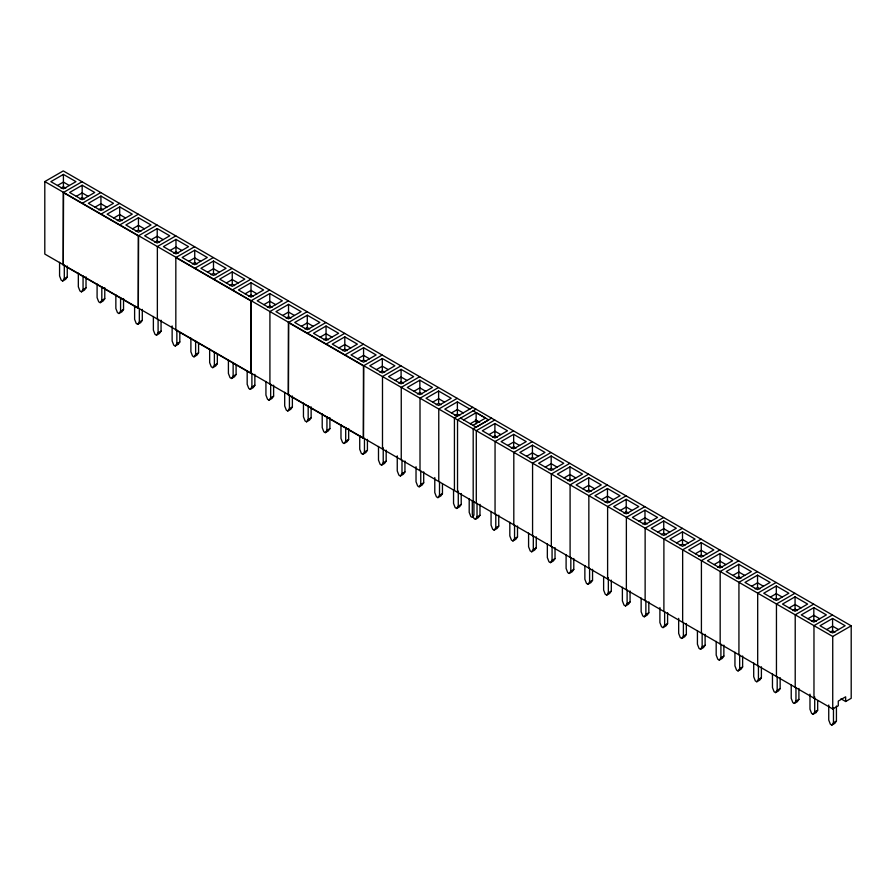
<?xml version="1.0" encoding="UTF-8"?>
<svg xmlns="http://www.w3.org/2000/svg" width="896" height="896" viewBox="0 0 896 896"><rect width="100%" height="100%" fill="white"/><g stroke="black" fill="none" stroke-linecap="round" stroke-linejoin="round"><path stroke-width="1.34" d="M59.573 262.293L59.573 275.968L61.197 280.157L62.675 281.008L64.299 278.701L67.256 276.998L67.256 266.045M67.256 276.998L65.632 279.306L62.675 281.008M78.333 273.123L78.333 286.798L79.957 290.987L81.435 291.838L83.059 289.531L86.016 287.829L86.016 276.875M86.016 287.829L84.392 290.136L81.435 291.838M97.093 283.954L97.093 297.629L98.717 301.818L100.195 302.68L101.819 300.362L104.776 298.659L104.776 287.717M104.776 298.659L103.152 300.966L100.195 302.68M115.853 294.784L115.853 308.47L117.477 312.648L118.955 313.51L120.579 311.192L123.536 309.49L123.536 298.547M123.536 309.49L121.912 311.797L118.955 313.51M134.613 305.614L134.613 319.301L136.237 323.49L137.715 324.341L139.339 322.022L142.296 320.32L142.296 309.378M142.296 320.32L140.672 322.627L137.715 324.341M153.373 316.445L153.373 330.131L154.997 334.32L156.475 335.171L158.099 332.853L161.056 331.15L161.056 320.208M161.056 331.15L159.432 333.458L156.475 335.171M172.133 325.909L172.133 340.962L173.757 345.15L175.235 346.002L176.859 343.683L179.816 341.981L179.816 332.405M175.235 346.002L178.192 344.299L179.816 341.981M190.893 338.106L190.893 351.792L192.517 355.981L193.995 356.832L195.619 354.525L198.576 352.811L198.576 343.235M198.576 352.811L196.952 355.13L193.995 356.832M209.653 348.936L209.653 362.622L211.277 366.811L212.755 367.662L214.379 365.355L217.336 363.642L217.336 354.066M217.336 363.642L215.712 365.96L212.755 367.662M228.413 359.766L228.413 373.453L230.037 377.642L231.515 378.493L233.139 376.186L236.096 374.472L236.096 364.896M236.096 374.472L234.472 376.79L231.515 378.493M247.173 370.597L247.173 384.283L248.797 388.472L250.275 389.323L251.899 387.016L254.856 385.302L254.856 374.36M254.856 385.302L253.232 387.621L250.275 389.323M265.933 381.438L265.933 395.114L267.557 399.302L269.035 400.154L270.659 397.846L273.616 396.144L273.616 385.19M273.616 396.144L271.992 398.451L269.035 400.154M284.693 392.269L284.693 405.944L286.317 410.133L287.795 410.984L289.419 408.677L292.376 406.974L292.376 396.021M292.376 406.974L290.752 409.282L287.795 410.984M303.453 403.099L303.453 416.774L305.077 420.963L306.555 421.814L308.179 419.507L311.136 417.805L311.136 406.851M311.136 417.805L309.512 420.112L306.555 421.814M322.213 413.93L322.213 427.605L323.837 431.794L325.315 432.645L326.939 430.338L329.896 428.635L329.896 417.682M329.896 428.635L328.272 430.942L325.315 432.645M340.973 424.76L340.973 438.435L342.597 442.624L344.075 443.475L345.699 441.168L348.656 439.466L348.656 428.512M348.656 439.466L347.032 441.773L344.075 443.475M359.733 435.59L359.733 449.266L361.368 453.454L362.835 454.317L364.459 451.998L367.416 450.296L367.416 439.354M367.416 450.296L365.792 452.603L362.835 454.317M378.493 446.421L378.493 460.107L380.128 464.285L381.595 465.147L383.23 462.829L386.176 461.126L386.176 450.184M386.176 461.126L384.552 463.434L381.595 465.147M397.253 455.885L397.253 470.938L398.888 475.126L400.355 475.978L401.99 473.659L404.936 471.957L404.936 461.014M404.936 471.957L403.312 474.264L400.355 475.978M416.024 466.715L416.024 481.768L417.648 485.957L419.126 486.808L420.75 484.49L423.696 482.787L423.696 471.845M423.696 482.787L422.072 485.094L419.126 486.808M434.784 477.546L434.784 492.598L436.408 496.787L437.886 497.638L439.51 495.32L442.456 493.618L442.456 484.042M442.456 493.618L440.832 495.936L437.886 497.638M453.544 489.742L453.544 503.429L455.168 507.618L456.646 508.469L458.27 506.162L461.216 504.448L461.216 493.506M461.216 504.448L459.592 506.766L456.646 508.469M472.304 500.573L472.304 514.259L473.928 518.448L475.406 519.299L477.03 516.992L479.976 515.278L479.976 504.336M479.976 515.278L478.352 517.597L475.406 519.299M491.064 511.403L491.064 525.09L492.688 529.278L494.166 530.13L495.79 527.822L498.747 526.109L498.747 515.166M498.747 526.109L497.112 528.427L494.166 530.13M509.824 522.234L509.824 535.92L511.448 540.109L512.926 540.96L514.55 538.653L517.507 536.939L517.507 525.997M517.507 536.939L515.872 539.258L512.926 540.96M528.584 533.064L528.584 546.75L530.208 550.939L531.686 551.79L533.31 549.483L536.267 547.77L536.267 536.827M536.267 547.77L534.632 550.088L531.686 551.79M547.344 543.906L547.344 557.581L548.968 561.77L550.446 562.621L552.07 560.314L555.027 558.611L555.027 547.658M555.027 558.611L553.403 560.918L550.446 562.621M566.104 554.736L566.104 568.411L567.728 572.6L569.206 573.451L570.83 571.144L573.787 569.442L573.787 558.488M573.787 569.442L572.163 571.749L569.206 573.451M584.864 565.566L584.864 579.242L586.488 583.43L587.966 584.282L589.59 581.974L592.547 580.272L592.547 569.318M592.547 580.272L590.923 582.579L587.966 584.282M603.624 576.397L603.624 590.072L605.248 594.261L606.726 595.112L608.35 592.805L611.307 591.102L611.307 580.149M611.307 591.102L609.683 593.41L606.726 595.112M622.384 587.227L622.384 600.902L624.008 605.091L625.486 605.954L627.11 603.635L630.067 601.933L630.067 590.99M630.067 601.933L628.443 604.24L625.486 605.954M641.144 598.058L641.144 611.744L642.768 615.922L644.246 616.784L645.87 614.466L648.827 612.763L648.827 601.821M648.827 612.763L647.203 615.07L644.246 616.784M659.904 607.522L659.904 622.574L661.528 626.763L663.006 627.614L664.63 625.296L667.587 623.594L667.587 612.651M667.587 623.594L665.963 625.901L663.006 627.614M678.664 618.352L678.664 633.405L680.288 637.594L681.766 638.445L683.39 636.126L686.347 634.424L686.347 623.482M686.347 634.424L684.723 636.731L681.766 638.445M697.424 630.549L697.424 644.235L699.048 648.424L700.526 649.275L702.15 646.957L705.107 645.254L705.107 634.312M705.107 645.254L703.483 647.573L700.526 649.275M716.184 641.379L716.184 655.066L717.808 659.254L719.286 660.106L720.91 657.787L723.867 656.085L723.867 645.142M723.867 656.085L722.243 658.403L719.286 660.106M734.944 652.21L734.944 665.896L736.568 670.085L738.046 670.936L739.67 668.629L742.627 666.915L742.627 655.973M742.627 666.915L741.003 669.234L738.046 670.936M753.704 663.04L753.704 676.726L755.328 680.915L756.806 681.766L758.43 679.459L761.387 677.746L761.387 666.803M761.387 677.746L759.763 680.064L756.806 681.766M772.464 673.87L772.464 687.557L774.088 691.746L775.566 692.597L777.19 690.29L780.147 688.576L780.147 677.634M780.147 688.576L778.523 690.894L775.566 692.597M791.224 684.701L791.224 698.387L792.848 702.576L794.326 703.427L795.95 701.12L798.907 699.406L798.907 688.464M798.907 699.406L797.283 701.725L794.326 703.427M809.984 694.165L809.984 709.218L811.608 713.406L813.086 714.258L814.71 711.95L817.667 710.248L817.667 700.661M813.086 714.258L816.043 712.555L817.667 710.248M828.744 704.995L828.744 720.048L830.368 724.237L831.846 725.088L833.47 722.781L836.427 721.078L836.427 706.026M836.427 721.078L834.803 723.386L831.846 725.088M845.656 701.512L845.656 696.819L838.275 701.086L838.275 705.779L832.731 708.971L44.8 254.061L44.8 181.574L63.269 170.912L851.2 625.822L851.2 698.309L845.656 701.512L840.974 698.802M63.414 174.406L50.859 181.653L63.414 188.899L75.97 181.653L63.414 174.406L63.414 186.771L65.778 188.138M57.501 185.494L63.414 182.078L69.317 185.494M61.051 188.138L63.414 186.771M138.6 235.726L138.309 308.392L63.269 265.059L63.269 192.573L82.029 181.742M82.174 185.237L69.619 192.483L82.174 199.73L94.73 192.483L82.174 185.237L82.174 197.602L79.811 198.968M76.261 196.325L82.174 192.909L88.077 196.325M82.32 203.235L100.789 192.573M100.934 196.067L88.379 203.314L100.934 210.571L113.49 203.314L100.934 196.067L100.934 208.432L98.571 209.798M95.021 207.155L100.934 203.739L106.837 207.155M101.08 214.066L119.549 203.403M119.694 206.898L107.139 214.144L119.694 221.402L132.25 214.144L119.694 206.898L119.694 219.262L117.331 220.629M113.781 217.986L119.694 214.57L125.608 217.986M119.84 224.896L138.309 214.234M138.454 217.728L125.899 224.974L138.454 232.232L151.01 224.974L138.454 217.728L138.454 230.093L140.818 231.459M63.269 265.059L63.56 192.405M132.541 228.816L138.454 225.4L144.368 228.816M136.091 231.459L138.454 230.093M63.269 192.573L138.309 235.894L157.069 225.064M157.214 228.558L144.659 235.805L157.214 243.062L169.77 235.805L157.214 228.558L157.214 240.923L159.578 242.29M151.301 239.646L157.214 236.242L163.128 239.646M154.851 242.29L157.214 240.923M175.829 235.894L157.36 246.557L157.36 319.054M175.974 239.389L163.419 246.646L175.974 253.893L188.53 246.646L175.974 239.389L175.974 251.754L173.611 253.12M170.061 250.477L175.974 247.072L181.888 250.477M251.16 300.709L250.869 373.374L175.829 330.053L175.829 257.555L194.589 246.725M194.734 250.219L182.179 257.477L194.734 264.723L207.29 257.477L194.734 250.219L194.734 262.595L192.371 263.95M188.821 261.307L194.734 257.902L200.648 261.307M194.88 268.218L213.349 257.555M213.494 261.05L200.939 268.307L213.494 275.554L226.05 268.307L213.494 261.05L213.494 273.426L211.131 274.781M207.592 272.138L213.494 268.733L219.408 272.138M213.64 279.048L232.109 268.386M232.254 271.891L219.699 279.138L232.254 286.384L244.81 279.138L232.254 271.891L232.254 284.256L229.891 285.611M226.352 282.968L232.254 279.563L238.168 282.968M232.4 289.878L250.869 279.216M251.014 282.722L238.459 289.968L251.014 297.214L263.57 289.968L251.014 282.722L251.014 295.086L248.651 296.453M245.112 293.81L251.014 290.394L256.928 293.81M175.829 257.555L250.869 300.888L269.629 290.046M269.774 293.552L257.219 300.798L269.774 308.045L282.33 300.798L269.774 293.552L269.774 305.917L267.411 307.283M263.872 304.64L269.774 301.224L275.688 304.64M288.389 300.888L269.92 311.539L269.92 384.037M288.534 304.382L275.979 311.629L288.534 318.875L301.09 311.629L288.534 304.382L288.534 316.747L286.171 318.114M282.632 315.47L288.534 312.054L294.448 315.47M363.731 365.702L363.429 438.368L288.389 395.035L288.389 322.549L307.149 311.718M307.294 315.213L294.739 322.459L307.294 329.706L319.85 322.459L307.294 315.213L307.294 327.578L309.658 328.944M301.392 326.301L307.294 322.885L313.208 326.301M304.931 328.944L307.294 327.578M307.44 333.211L325.909 322.549M326.054 326.043L313.499 333.29L326.054 340.536L338.61 333.29L326.054 326.043L326.054 338.408L323.691 339.774M320.152 337.131L326.054 333.715L331.968 337.131M326.2 344.042L344.669 333.379M344.814 336.874L332.259 344.12L344.814 351.366L357.37 344.12L344.814 336.874L344.814 349.238L347.178 350.605M338.912 347.962L344.814 344.546L350.728 347.962M342.451 350.605L344.814 349.238M344.971 354.872L363.429 344.21M363.574 347.704L351.019 354.95L363.574 362.208L376.13 354.95L363.574 347.704L363.574 360.069L361.211 361.435M288.389 395.035L288.68 322.37M357.672 358.792L363.574 355.376L369.488 358.792M288.389 322.549L363.429 365.87L382.189 355.04M382.334 358.534L369.779 365.781L382.334 373.038L394.89 365.781L382.334 358.534L382.334 370.899L384.698 372.266M376.432 369.622L382.334 366.206L388.248 369.622M379.971 372.266L382.334 370.899M400.949 365.87L382.491 376.533L382.491 449.019M401.094 369.365L388.539 376.611L401.094 383.869L413.661 376.611L401.094 369.365L401.094 381.73L398.731 383.096M395.192 380.453L401.094 377.037L407.008 380.453M419.709 376.701L401.251 387.363L401.251 459.85M419.854 380.195L407.299 387.442L419.854 394.699L432.421 387.442L419.854 380.195L419.854 392.56L422.218 393.926M413.952 391.283L419.854 387.878L425.768 391.283M417.491 393.926L419.854 392.56M438.469 387.531L420.011 398.194L420.011 470.691M438.614 391.026L426.059 398.283L438.614 405.53L451.181 398.283L438.614 391.026L438.614 403.39L440.989 404.757M432.712 402.114L438.614 398.709L444.528 402.114M436.251 404.757L438.614 403.39M457.229 398.362L438.771 409.024L438.771 481.522M469.941 409.114L457.386 401.856L444.819 409.114L457.386 416.36M451.472 412.944L457.386 409.539L463.288 412.944M455.011 415.587L457.386 414.232L459.749 415.587M472.886 407.288L454.429 417.95L454.429 490.448M475.989 409.192L457.531 419.854L457.531 492.352M463.579 419.944L476.146 412.686L488.701 419.944L476.146 427.19L460.477 418.04M470.232 423.774L476.146 420.37L479.685 422.419M473.043 425.286L485.598 418.04L473.043 410.794M491.646 418.118L473.189 428.781L473.189 501.278M494.749 420.022L476.291 430.685L476.291 503.182M494.906 423.528L482.339 430.774L494.906 438.021L507.461 430.774L494.906 423.528L494.906 435.893L492.542 437.248M488.992 434.605L494.906 431.2L500.808 434.605M513.509 430.853L495.051 441.515L495.051 514.013M513.666 434.358L501.11 441.605L513.666 448.851L526.221 441.605L513.666 434.358L513.666 446.723L511.302 448.09M507.752 445.435L513.666 442.03L519.568 445.435M532.269 441.683L513.811 452.346L513.811 524.843M532.426 445.189L519.87 452.435L532.426 459.682L544.981 452.435L532.426 445.189L532.426 457.554L530.062 458.92M526.512 456.277L532.426 452.861L538.328 456.277M551.029 452.525L532.571 463.176L532.571 535.674M551.186 456.019L538.63 463.266L551.186 470.512L563.741 463.266L551.186 456.019L551.186 468.384L548.822 469.75M545.272 467.107L551.186 463.691L557.088 467.107M569.8 463.355L551.331 474.006L551.331 546.504M569.946 466.85L557.39 474.096L569.946 481.342L582.501 474.096L569.946 466.85L569.946 479.214L567.582 480.581M564.032 477.938L569.946 474.522L575.848 477.938M588.56 474.186L570.091 484.848L570.091 557.334M588.706 477.68L576.15 484.926L588.706 492.173L601.261 484.926L588.706 477.68L588.706 490.045L586.342 491.411M582.792 488.768L588.706 485.352L594.608 488.768M607.32 485.016L588.851 495.678L588.851 568.165M607.466 488.51L594.91 495.757L607.466 503.003L620.021 495.757L607.466 488.51L607.466 500.875L605.102 502.242M601.552 499.598L607.466 496.182L613.368 499.598M626.08 495.846L607.611 506.509L607.611 578.995M626.226 499.341L613.67 506.587L626.226 513.845L638.781 506.587L626.226 499.341L626.226 511.706L623.862 513.072M620.312 510.429L626.226 507.013L632.128 510.429M644.84 506.677L626.371 517.339L626.371 589.826M644.986 510.171L632.43 517.418L644.986 524.675L657.541 517.418L644.986 510.171L644.986 522.536L642.622 523.902M639.072 521.259L644.986 517.843L650.888 521.259M663.6 517.507L645.131 528.17L645.131 600.656M663.746 521.002L651.19 528.248L663.746 535.506L676.301 528.248L663.746 521.002L663.746 533.366L661.382 534.733M657.832 532.09L663.746 528.674L669.648 532.09M682.36 528.338L663.891 539L663.891 611.486M682.506 531.832L669.95 539.078L682.506 546.336L695.061 539.078L682.506 531.832L682.506 544.197L680.142 545.563M676.592 542.92L682.506 539.515L688.408 542.92M701.12 539.168L682.651 549.83L682.651 622.328M701.266 542.662L688.71 549.92L701.266 557.166L713.821 549.92L701.266 542.662L701.266 555.027L698.902 556.394M695.352 553.75L701.266 550.346L707.179 553.75M719.88 549.998L701.411 560.661L701.411 633.158M720.026 553.493L707.47 560.75L720.026 567.997L732.581 560.75L720.026 553.493L720.026 565.869L717.662 567.224M714.112 564.581L720.026 561.176L725.939 564.581M738.64 560.829L720.171 571.491L720.171 643.989M738.786 564.323L726.23 571.581L738.786 578.827L751.341 571.581L738.786 564.323L738.786 576.699L736.422 578.054M732.872 575.411L738.786 572.006L744.699 575.411M757.4 571.659L738.931 582.322L738.931 654.819M757.546 575.165L744.99 582.411L757.546 589.658L770.101 582.411L757.546 575.165L757.546 587.53L755.182 588.885M751.632 586.242L757.546 582.837L763.459 586.242M776.16 582.49L757.691 593.152L757.691 665.65M776.306 585.995L763.75 593.242L776.306 600.488L788.861 593.242L776.306 585.995L776.306 598.36L773.942 599.726M770.392 597.072L776.306 593.667L782.219 597.072M794.92 593.32L776.451 603.982L776.451 676.48M795.066 596.826L782.51 604.072L795.066 611.318L807.621 604.072L795.066 596.826L795.066 609.19L792.702 610.557M789.163 607.914L795.066 604.498L800.979 607.914M813.68 604.162L795.211 614.813L795.211 687.31M813.826 607.656L801.27 614.902L813.826 622.149L826.381 614.902L813.826 607.656L813.826 620.021L816.189 621.387M807.923 618.744L813.826 615.328L819.739 618.744M811.462 621.387L813.826 620.021M832.44 614.992L813.971 625.643L813.971 698.141M832.586 618.486L820.03 625.733L832.586 632.979L845.141 625.733L832.586 618.486L832.586 630.851L830.222 632.218M826.683 629.574L832.586 626.158L838.499 629.574M44.8 181.574L832.731 636.474L851.2 625.822M475.406 419.832L478.946 421.87M82.174 197.602L84.538 198.968M100.934 208.432L103.298 209.798M119.694 219.262L122.058 220.629M175.974 251.754L178.338 253.12M194.734 262.595L197.098 263.95M213.494 273.426L215.858 274.781M232.254 284.256L234.618 285.611M251.014 295.086L253.378 296.453M269.774 305.917L272.138 307.283M288.534 316.747L290.898 318.114M326.054 338.408L328.418 339.774M363.574 360.069L365.938 361.435M401.094 381.73L403.458 383.096M494.906 435.893L497.269 437.248M513.666 446.723L516.029 448.09M532.426 457.554L534.789 458.92M551.186 468.384L553.549 469.75M569.946 479.214L572.309 480.581M588.706 490.045L591.069 491.411M607.466 500.875L609.829 502.242M626.226 511.706L628.589 513.072M644.986 522.536L647.349 523.902M663.746 533.366L666.109 534.733M682.506 544.197L684.869 545.563M701.266 555.027L703.629 556.394M720.026 565.869L722.389 567.224M738.786 576.699L741.149 578.054M757.546 587.53L759.909 588.885M776.306 598.36L778.669 599.726M795.066 609.19L797.429 610.557M832.586 630.851L834.949 632.218M176.714 343.437L178.192 344.299M814.565 711.704L816.043 712.555M833.47 707.728L833.47 722.781M832.731 636.474L832.731 708.971M814.71 696.898L814.71 711.95M795.95 687.434L795.95 701.12M777.19 676.603L777.19 690.29M758.43 665.773L758.43 679.459M739.67 654.942L739.67 668.629M720.91 644.112L720.91 657.787M702.15 633.282L702.15 646.957M683.39 622.451L683.39 636.126M664.63 611.621L664.63 625.296M645.87 600.79L645.87 614.466M627.11 589.96L627.11 603.635M608.35 577.752L608.35 592.805M589.59 568.288L589.59 581.974M570.83 557.458L570.83 571.144M552.07 546.627L552.07 560.314M533.31 535.797L533.31 549.483M514.55 524.966L514.55 538.653M495.79 514.136L495.79 527.822M477.03 503.306L477.03 516.992M476.146 412.686L476.146 423.886M473.928 501.402L473.928 515.088L472.304 517.395L470.826 516.544L469.202 512.355L469.202 498.669M458.27 491.109L458.27 506.162M457.386 401.856L457.386 414.232M439.51 481.645L439.51 495.32M420.75 470.814L420.75 484.49M401.99 459.984L401.99 473.659M383.23 447.776L383.23 462.829M364.459 438.323L364.459 451.998M363.429 365.87L363.429 438.368M345.699 427.482L345.699 441.168M326.939 416.651L326.939 430.338M308.179 405.821L308.179 419.507M289.419 394.99L289.419 408.677M270.659 384.16L270.659 397.846M251.899 373.33L251.899 387.016M250.869 300.888L250.869 373.374M233.139 362.499L233.139 376.186M214.379 351.669L214.379 365.355M195.619 340.838L195.619 354.525M176.859 330.008L176.859 343.683M158.099 319.178L158.099 332.853M139.339 308.347L139.339 322.022M138.309 235.894L138.309 308.392M120.579 297.517L120.579 311.192M101.819 286.686L101.819 300.362M83.059 275.845L83.059 289.531M64.299 265.014L64.299 278.701"/></g></svg>
